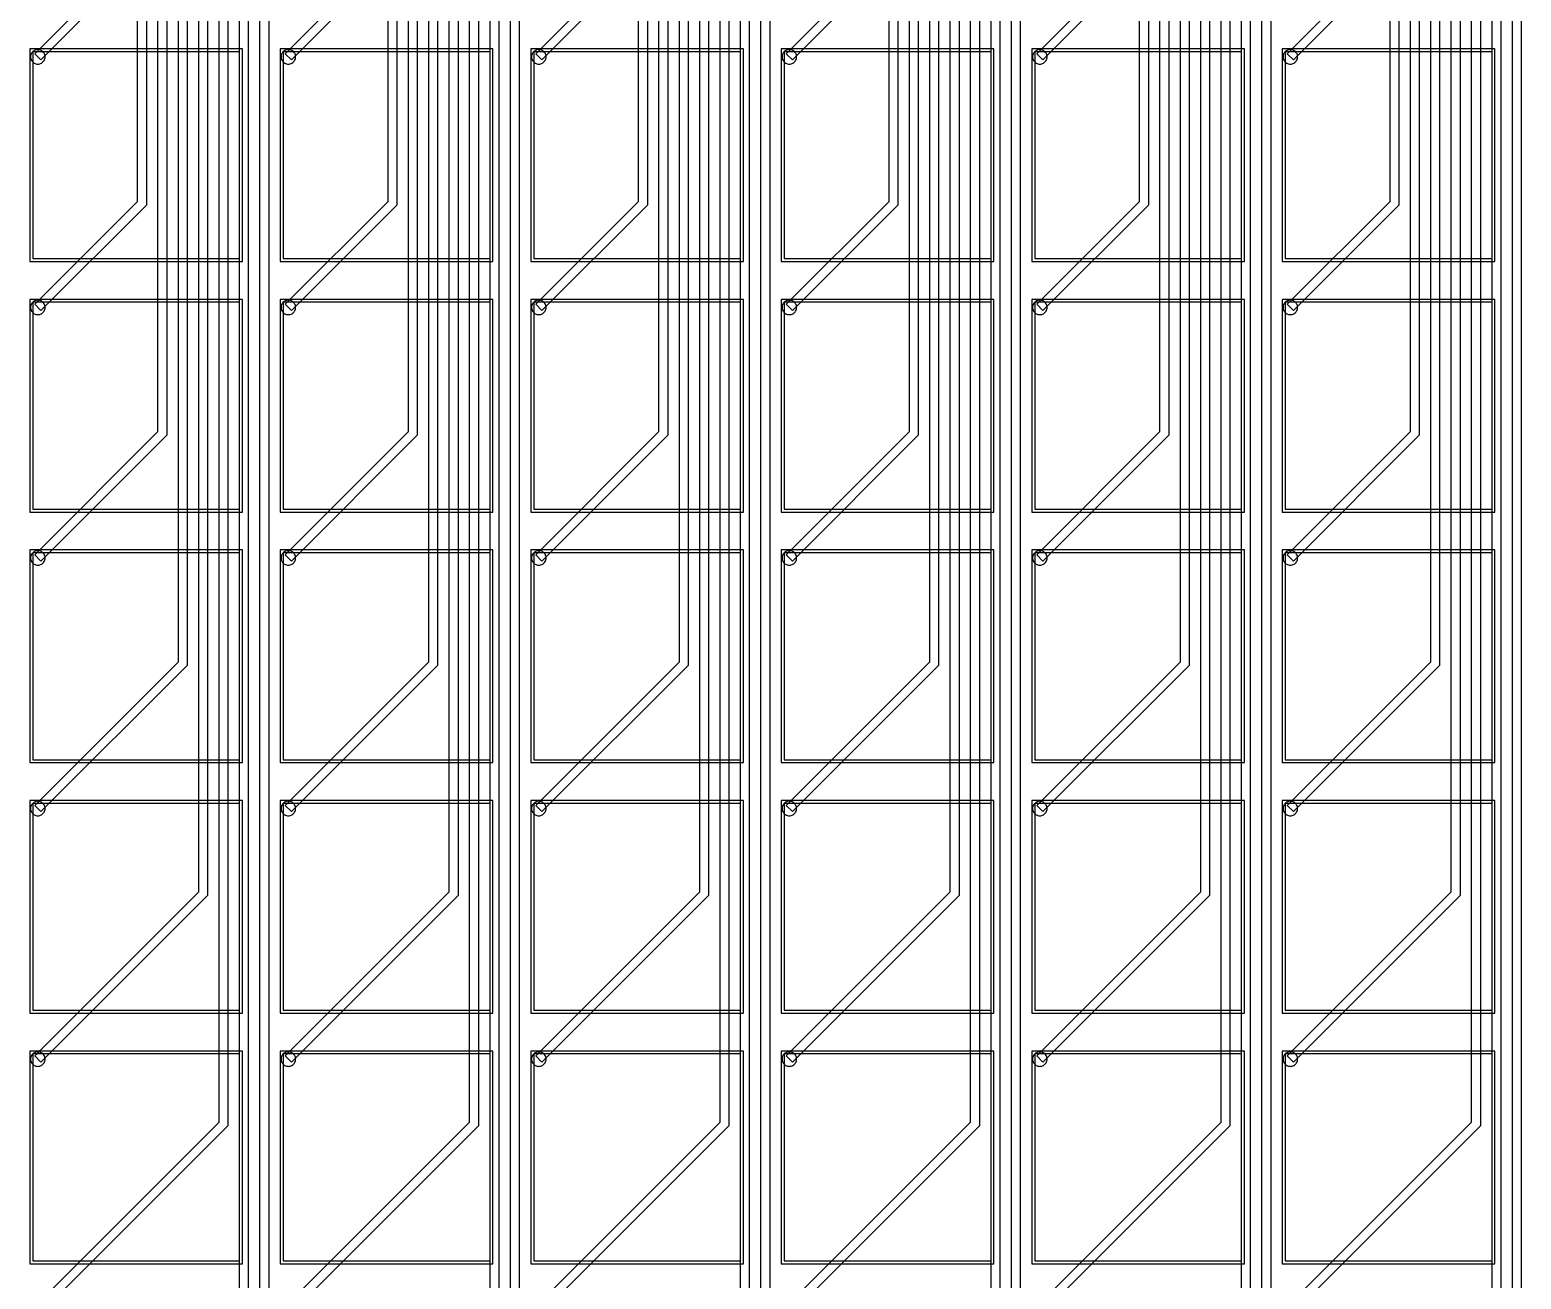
# Model space of a CAD drawing. Header units: metres. Extents: x -514 to 4285, y 130 to 1832.
# Drawn here: x 774 to 1286, y 703 to 1132 of the extents above; entities that cross this region are included whole.
import ezdxf

# ---------------------------------------------------------------- set-up
doc = ezdxf.new("R2010")
doc.units = ezdxf.units.M
for name, color, linetype in [('Etching', 1, 'CONTINUOUS'), ('EtchingPad', 2, 'CONTINUOUS'), ('Metal1', 4, 'CONTINUOUS'), ('Metal2', 3, 'CONTINUOUS')]:
    doc.layers.add(name, color=color, linetype=linetype)

msp = doc.modelspace()

# ---------------------------------------------------------------- linework, layer by layer
at = {"layer": 'Etching'}
for points in [[(779.25, 1122.25), (779.23, 1122.58), (779.16, 1122.9), (779.06, 1123.21), (778.92, 1123.5), (778.73, 1123.77), (778.52, 1124.02), (778.27, 1124.23), (778, 1124.42), (777.71, 1124.56), (777.4, 1124.66), (777.08, 1124.73), (776.75, 1124.75), (776.42, 1124.73), (776.1, 1124.66), (775.79, 1124.56), (775.5, 1124.42), (775.23, 1124.23), (774.98, 1124.02), (774.77, 1123.77), (774.58, 1123.5), (774.44, 1123.21), (774.34, 1122.9), (774.27, 1122.58), (774.25, 1122.25), (774.27, 1121.92), (774.34, 1121.6), (774.44, 1121.29), (774.58, 1121), (774.77, 1120.73), (774.98, 1120.48), (775.23, 1120.27), (775.5, 1120.08), (775.79, 1119.94), (776.1, 1119.84), (776.42, 1119.77), (776.75, 1119.75), (777.08, 1119.77), (777.4, 1119.84), (777.71, 1119.94), (778, 1120.08), (778.27, 1120.27), (778.52, 1120.48), (778.73, 1120.73), (778.92, 1121), (779.06, 1121.29), (779.16, 1121.6), (779.23, 1121.92), (779.25, 1122.25)], [(865.25, 1122.25), (865.23, 1122.58), (865.16, 1122.9), (865.06, 1123.21), (864.92, 1123.5), (864.73, 1123.77), (864.52, 1124.02), (864.27, 1124.23), (864, 1124.42), (863.71, 1124.56), (863.4, 1124.66), (863.08, 1124.73), (862.75, 1124.75), (862.42, 1124.73), (862.1, 1124.66), (861.79, 1124.56), (861.5, 1124.42), (861.23, 1124.23), (860.98, 1124.02), (860.77, 1123.77), (860.58, 1123.5), (860.44, 1123.21), (860.34, 1122.9), (860.27, 1122.58), (860.25, 1122.25), (860.27, 1121.92), (860.34, 1121.6), (860.44, 1121.29), (860.58, 1121), (860.77, 1120.73), (860.98, 1120.48), (861.23, 1120.27), (861.5, 1120.08), (861.79, 1119.94), (862.1, 1119.84), (862.42, 1119.77), (862.75, 1119.75), (863.08, 1119.77), (863.4, 1119.84), (863.71, 1119.94), (864, 1120.08), (864.27, 1120.27), (864.52, 1120.48), (864.73, 1120.73), (864.92, 1121), (865.06, 1121.29), (865.16, 1121.6), (865.23, 1121.92), (865.25, 1122.25)], [(951.25, 1122.25), (951.23, 1122.58), (951.16, 1122.9), (951.06, 1123.21), (950.92, 1123.5), (950.73, 1123.77), (950.52, 1124.02), (950.27, 1124.23), (950, 1124.42), (949.71, 1124.56), (949.4, 1124.66), (949.08, 1124.73), (948.75, 1124.75), (948.42, 1124.73), (948.1, 1124.66), (947.79, 1124.56), (947.5, 1124.42), (947.23, 1124.23), (946.98, 1124.02), (946.77, 1123.77), (946.58, 1123.5), (946.44, 1123.21), (946.34, 1122.9), (946.27, 1122.58), (946.25, 1122.25), (946.27, 1121.92), (946.34, 1121.6), (946.44, 1121.29), (946.58, 1121), (946.77, 1120.73), (946.98, 1120.48), (947.23, 1120.27), (947.5, 1120.08), (947.79, 1119.94), (948.1, 1119.84), (948.42, 1119.77), (948.75, 1119.75), (949.08, 1119.77), (949.4, 1119.84), (949.71, 1119.94), (950, 1120.08), (950.27, 1120.27), (950.52, 1120.48), (950.73, 1120.73), (950.92, 1121), (951.06, 1121.29), (951.16, 1121.6), (951.23, 1121.92), (951.25, 1122.25)], [(1037.25, 1122.25), (1037.23, 1122.58), (1037.16, 1122.9), (1037.06, 1123.21), (1036.92, 1123.5), (1036.73, 1123.77), (1036.52, 1124.02), (1036.27, 1124.23), (1036, 1124.42), (1035.71, 1124.56), (1035.4, 1124.66), (1035.08, 1124.73), (1034.75, 1124.75), (1034.42, 1124.73), (1034.1, 1124.66), (1033.79, 1124.56), (1033.5, 1124.42), (1033.23, 1124.23), (1032.98, 1124.02), (1032.77, 1123.77), (1032.58, 1123.5), (1032.44, 1123.21), (1032.34, 1122.9), (1032.27, 1122.58), (1032.25, 1122.25), (1032.27, 1121.92), (1032.34, 1121.6), (1032.44, 1121.29), (1032.58, 1121), (1032.77, 1120.73), (1032.98, 1120.48), (1033.23, 1120.27), (1033.5, 1120.08), (1033.79, 1119.94), (1034.1, 1119.84), (1034.42, 1119.77), (1034.75, 1119.75), (1035.08, 1119.77), (1035.4, 1119.84), (1035.71, 1119.94), (1036, 1120.08), (1036.27, 1120.27), (1036.52, 1120.48), (1036.73, 1120.73), (1036.92, 1121), (1037.06, 1121.29), (1037.16, 1121.6), (1037.23, 1121.92), (1037.25, 1122.25)], [(1123.25, 1122.25), (1123.23, 1122.58), (1123.16, 1122.9), (1123.06, 1123.21), (1122.92, 1123.5), (1122.73, 1123.77), (1122.52, 1124.02), (1122.27, 1124.23), (1122, 1124.42), (1121.71, 1124.56), (1121.4, 1124.66), (1121.08, 1124.73), (1120.75, 1124.75), (1120.42, 1124.73), (1120.1, 1124.66), (1119.79, 1124.56), (1119.5, 1124.42), (1119.23, 1124.23), (1118.98, 1124.02), (1118.77, 1123.77), (1118.58, 1123.5), (1118.44, 1123.21), (1118.34, 1122.9), (1118.27, 1122.58), (1118.25, 1122.25), (1118.27, 1121.92), (1118.34, 1121.6), (1118.44, 1121.29), (1118.58, 1121), (1118.77, 1120.73), (1118.98, 1120.48), (1119.23, 1120.27), (1119.5, 1120.08), (1119.79, 1119.94), (1120.1, 1119.84), (1120.42, 1119.77), (1120.75, 1119.75), (1121.08, 1119.77), (1121.4, 1119.84), (1121.71, 1119.94), (1122, 1120.08), (1122.27, 1120.27), (1122.52, 1120.48), (1122.73, 1120.73), (1122.92, 1121), (1123.06, 1121.29), (1123.16, 1121.6), (1123.23, 1121.92), (1123.25, 1122.25)], [(1209.25, 1122.25), (1209.23, 1122.58), (1209.16, 1122.9), (1209.06, 1123.21), (1208.92, 1123.5), (1208.73, 1123.77), (1208.52, 1124.02), (1208.27, 1124.23), (1208, 1124.42), (1207.71, 1124.56), (1207.4, 1124.66), (1207.08, 1124.73), (1206.75, 1124.75), (1206.42, 1124.73), (1206.1, 1124.66), (1205.79, 1124.56), (1205.5, 1124.42), (1205.23, 1124.23), (1204.98, 1124.02), (1204.77, 1123.77), (1204.58, 1123.5), (1204.44, 1123.21), (1204.34, 1122.9), (1204.27, 1122.58), (1204.25, 1122.25), (1204.27, 1121.92), (1204.34, 1121.6), (1204.44, 1121.29), (1204.58, 1121), (1204.77, 1120.73), (1204.98, 1120.48), (1205.23, 1120.27), (1205.5, 1120.08), (1205.79, 1119.94), (1206.1, 1119.84), (1206.42, 1119.77), (1206.75, 1119.75), (1207.08, 1119.77), (1207.4, 1119.84), (1207.71, 1119.94), (1208, 1120.08), (1208.27, 1120.27), (1208.52, 1120.48), (1208.73, 1120.73), (1208.92, 1121), (1209.06, 1121.29), (1209.16, 1121.6), (1209.23, 1121.92), (1209.25, 1122.25)], [(779.25, 1036.25), (779.23, 1036.58), (779.16, 1036.9), (779.06, 1037.21), (778.92, 1037.5), (778.73, 1037.77), (778.52, 1038.02), (778.27, 1038.23), (778, 1038.42), (777.71, 1038.56), (777.4, 1038.66), (777.08, 1038.73), (776.75, 1038.75), (776.42, 1038.73), (776.1, 1038.66), (775.79, 1038.56), (775.5, 1038.42), (775.23, 1038.23), (774.98, 1038.02), (774.77, 1037.77), (774.58, 1037.5), (774.44, 1037.21), (774.34, 1036.9), (774.27, 1036.58), (774.25, 1036.25), (774.27, 1035.92), (774.34, 1035.6), (774.44, 1035.29), (774.58, 1035), (774.77, 1034.73), (774.98, 1034.48), (775.23, 1034.27), (775.5, 1034.08), (775.79, 1033.94), (776.1, 1033.84), (776.42, 1033.77), (776.75, 1033.75), (777.08, 1033.77), (777.4, 1033.84), (777.71, 1033.94), (778, 1034.08), (778.27, 1034.27), (778.52, 1034.48), (778.73, 1034.73), (778.92, 1035), (779.06, 1035.29), (779.16, 1035.6), (779.23, 1035.92), (779.25, 1036.25)], [(865.25, 1036.25), (865.23, 1036.58), (865.16, 1036.9), (865.06, 1037.21), (864.92, 1037.5), (864.73, 1037.77), (864.52, 1038.02), (864.27, 1038.23), (864, 1038.42), (863.71, 1038.56), (863.4, 1038.66), (863.08, 1038.73), (862.75, 1038.75), (862.42, 1038.73), (862.1, 1038.66), (861.79, 1038.56), (861.5, 1038.42), (861.23, 1038.23), (860.98, 1038.02), (860.77, 1037.77), (860.58, 1037.5), (860.44, 1037.21), (860.34, 1036.9), (860.27, 1036.58), (860.25, 1036.25), (860.27, 1035.92), (860.34, 1035.6), (860.44, 1035.29), (860.58, 1035), (860.77, 1034.73), (860.98, 1034.48), (861.23, 1034.27), (861.5, 1034.08), (861.79, 1033.94), (862.1, 1033.84), (862.42, 1033.77), (862.75, 1033.75), (863.08, 1033.77), (863.4, 1033.84), (863.71, 1033.94), (864, 1034.08), (864.27, 1034.27), (864.52, 1034.48), (864.73, 1034.73), (864.92, 1035), (865.06, 1035.29), (865.16, 1035.6), (865.23, 1035.92), (865.25, 1036.25)], [(951.25, 1036.25), (951.23, 1036.58), (951.16, 1036.9), (951.06, 1037.21), (950.92, 1037.5), (950.73, 1037.77), (950.52, 1038.02), (950.27, 1038.23), (950, 1038.42), (949.71, 1038.56), (949.4, 1038.66), (949.08, 1038.73), (948.75, 1038.75), (948.42, 1038.73), (948.1, 1038.66), (947.79, 1038.56), (947.5, 1038.42), (947.23, 1038.23), (946.98, 1038.02), (946.77, 1037.77), (946.58, 1037.5), (946.44, 1037.21), (946.34, 1036.9), (946.27, 1036.58), (946.25, 1036.25), (946.27, 1035.92), (946.34, 1035.6), (946.44, 1035.29), (946.58, 1035), (946.77, 1034.73), (946.98, 1034.48), (947.23, 1034.27), (947.5, 1034.08), (947.79, 1033.94), (948.1, 1033.84), (948.42, 1033.77), (948.75, 1033.75), (949.08, 1033.77), (949.4, 1033.84), (949.71, 1033.94), (950, 1034.08), (950.27, 1034.27), (950.52, 1034.48), (950.73, 1034.73), (950.92, 1035), (951.06, 1035.29), (951.16, 1035.6), (951.23, 1035.92), (951.25, 1036.25)], [(1037.25, 1036.25), (1037.23, 1036.58), (1037.16, 1036.9), (1037.06, 1037.21), (1036.92, 1037.5), (1036.73, 1037.77), (1036.52, 1038.02), (1036.27, 1038.23), (1036, 1038.42), (1035.71, 1038.56), (1035.4, 1038.66), (1035.08, 1038.73), (1034.75, 1038.75), (1034.42, 1038.73), (1034.1, 1038.66), (1033.79, 1038.56), (1033.5, 1038.42), (1033.23, 1038.23), (1032.98, 1038.02), (1032.77, 1037.77), (1032.58, 1037.5), (1032.44, 1037.21), (1032.34, 1036.9), (1032.27, 1036.58), (1032.25, 1036.25), (1032.27, 1035.92), (1032.34, 1035.6), (1032.44, 1035.29), (1032.58, 1035), (1032.77, 1034.73), (1032.98, 1034.48), (1033.23, 1034.27), (1033.5, 1034.08), (1033.79, 1033.94), (1034.1, 1033.84), (1034.42, 1033.77), (1034.75, 1033.75), (1035.08, 1033.77), (1035.4, 1033.84), (1035.71, 1033.94), (1036, 1034.08), (1036.27, 1034.27), (1036.52, 1034.48), (1036.73, 1034.73), (1036.92, 1035), (1037.06, 1035.29), (1037.16, 1035.6), (1037.23, 1035.92), (1037.25, 1036.25)], [(1123.25, 1036.25), (1123.23, 1036.58), (1123.16, 1036.9), (1123.06, 1037.21), (1122.92, 1037.5), (1122.73, 1037.77), (1122.52, 1038.02), (1122.27, 1038.23), (1122, 1038.42), (1121.71, 1038.56), (1121.4, 1038.66), (1121.08, 1038.73), (1120.75, 1038.75), (1120.42, 1038.73), (1120.1, 1038.66), (1119.79, 1038.56), (1119.5, 1038.42), (1119.23, 1038.23), (1118.98, 1038.02), (1118.77, 1037.77), (1118.58, 1037.5), (1118.44, 1037.21), (1118.34, 1036.9), (1118.27, 1036.58), (1118.25, 1036.25), (1118.27, 1035.92), (1118.34, 1035.6), (1118.44, 1035.29), (1118.58, 1035), (1118.77, 1034.73), (1118.98, 1034.48), (1119.23, 1034.27), (1119.5, 1034.08), (1119.79, 1033.94), (1120.1, 1033.84), (1120.42, 1033.77), (1120.75, 1033.75), (1121.08, 1033.77), (1121.4, 1033.84), (1121.71, 1033.94), (1122, 1034.08), (1122.27, 1034.27), (1122.52, 1034.48), (1122.73, 1034.73), (1122.92, 1035), (1123.06, 1035.29), (1123.16, 1035.6), (1123.23, 1035.92), (1123.25, 1036.25)], [(1209.25, 1036.25), (1209.23, 1036.58), (1209.16, 1036.9), (1209.06, 1037.21), (1208.92, 1037.5), (1208.73, 1037.77), (1208.52, 1038.02), (1208.27, 1038.23), (1208, 1038.42), (1207.71, 1038.56), (1207.4, 1038.66), (1207.08, 1038.73), (1206.75, 1038.75), (1206.42, 1038.73), (1206.1, 1038.66), (1205.79, 1038.56), (1205.5, 1038.42), (1205.23, 1038.23), (1204.98, 1038.02), (1204.77, 1037.77), (1204.58, 1037.5), (1204.44, 1037.21), (1204.34, 1036.9), (1204.27, 1036.58), (1204.25, 1036.25), (1204.27, 1035.92), (1204.34, 1035.6), (1204.44, 1035.29), (1204.58, 1035), (1204.77, 1034.73), (1204.98, 1034.48), (1205.23, 1034.27), (1205.5, 1034.08), (1205.79, 1033.94), (1206.1, 1033.84), (1206.42, 1033.77), (1206.75, 1033.75), (1207.08, 1033.77), (1207.4, 1033.84), (1207.71, 1033.94), (1208, 1034.08), (1208.27, 1034.27), (1208.52, 1034.48), (1208.73, 1034.73), (1208.92, 1035), (1209.06, 1035.29), (1209.16, 1035.6), (1209.23, 1035.92), (1209.25, 1036.25)], [(779.25, 950.25), (779.23, 950.58), (779.16, 950.9), (779.06, 951.21), (778.92, 951.5), (778.73, 951.77), (778.52, 952.02), (778.27, 952.23), (778, 952.42), (777.71, 952.56), (777.4, 952.66), (777.08, 952.73), (776.75, 952.75), (776.42, 952.73), (776.1, 952.66), (775.79, 952.56), (775.5, 952.42), (775.23, 952.23), (774.98, 952.02), (774.77, 951.77), (774.58, 951.5), (774.44, 951.21), (774.34, 950.9), (774.27, 950.58), (774.25, 950.25), (774.27, 949.92), (774.34, 949.6), (774.44, 949.29), (774.58, 949), (774.77, 948.73), (774.98, 948.48), (775.23, 948.27), (775.5, 948.08), (775.79, 947.94), (776.1, 947.84), (776.42, 947.77), (776.75, 947.75), (777.08, 947.77), (777.4, 947.84), (777.71, 947.94), (778, 948.08), (778.27, 948.27), (778.52, 948.48), (778.73, 948.73), (778.92, 949), (779.06, 949.29), (779.16, 949.6), (779.23, 949.92), (779.25, 950.25)], [(865.25, 950.25), (865.23, 950.58), (865.16, 950.9), (865.06, 951.21), (864.92, 951.5), (864.73, 951.77), (864.52, 952.02), (864.27, 952.23), (864, 952.42), (863.71, 952.56), (863.4, 952.66), (863.08, 952.73), (862.75, 952.75), (862.42, 952.73), (862.1, 952.66), (861.79, 952.56), (861.5, 952.42), (861.23, 952.23), (860.98, 952.02), (860.77, 951.77), (860.58, 951.5), (860.44, 951.21), (860.34, 950.9), (860.27, 950.58), (860.25, 950.25), (860.27, 949.92), (860.34, 949.6), (860.44, 949.29), (860.58, 949), (860.77, 948.73), (860.98, 948.48), (861.23, 948.27), (861.5, 948.08), (861.79, 947.94), (862.1, 947.84), (862.42, 947.77), (862.75, 947.75), (863.08, 947.77), (863.4, 947.84), (863.71, 947.94), (864, 948.08), (864.27, 948.27), (864.52, 948.48), (864.73, 948.73), (864.92, 949), (865.06, 949.29), (865.16, 949.6), (865.23, 949.92), (865.25, 950.25)], [(951.25, 950.25), (951.23, 950.58), (951.16, 950.9), (951.06, 951.21), (950.92, 951.5), (950.73, 951.77), (950.52, 952.02), (950.27, 952.23), (950, 952.42), (949.71, 952.56), (949.4, 952.66), (949.08, 952.73), (948.75, 952.75), (948.42, 952.73), (948.1, 952.66), (947.79, 952.56), (947.5, 952.42), (947.23, 952.23), (946.98, 952.02), (946.77, 951.77), (946.58, 951.5), (946.44, 951.21), (946.34, 950.9), (946.27, 950.58), (946.25, 950.25), (946.27, 949.92), (946.34, 949.6), (946.44, 949.29), (946.58, 949), (946.77, 948.73), (946.98, 948.48), (947.23, 948.27), (947.5, 948.08), (947.79, 947.94), (948.1, 947.84), (948.42, 947.77), (948.75, 947.75), (949.08, 947.77), (949.4, 947.84), (949.71, 947.94), (950, 948.08), (950.27, 948.27), (950.52, 948.48), (950.73, 948.73), (950.92, 949), (951.06, 949.29), (951.16, 949.6), (951.23, 949.92), (951.25, 950.25)], [(1037.25, 950.25), (1037.23, 950.58), (1037.16, 950.9), (1037.06, 951.21), (1036.92, 951.5), (1036.73, 951.77), (1036.52, 952.02), (1036.27, 952.23), (1036, 952.42), (1035.71, 952.56), (1035.4, 952.66), (1035.08, 952.73), (1034.75, 952.75), (1034.42, 952.73), (1034.1, 952.66), (1033.79, 952.56), (1033.5, 952.42), (1033.23, 952.23), (1032.98, 952.02), (1032.77, 951.77), (1032.58, 951.5), (1032.44, 951.21), (1032.34, 950.9), (1032.27, 950.58), (1032.25, 950.25), (1032.27, 949.92), (1032.34, 949.6), (1032.44, 949.29), (1032.58, 949), (1032.77, 948.73), (1032.98, 948.48), (1033.23, 948.27), (1033.5, 948.08), (1033.79, 947.94), (1034.1, 947.84), (1034.42, 947.77), (1034.75, 947.75), (1035.08, 947.77), (1035.4, 947.84), (1035.71, 947.94), (1036, 948.08), (1036.27, 948.27), (1036.52, 948.48), (1036.73, 948.73), (1036.92, 949), (1037.06, 949.29), (1037.16, 949.6), (1037.23, 949.92), (1037.25, 950.25)], [(1123.25, 950.25), (1123.23, 950.58), (1123.16, 950.9), (1123.06, 951.21), (1122.92, 951.5), (1122.73, 951.77), (1122.52, 952.02), (1122.27, 952.23), (1122, 952.42), (1121.71, 952.56), (1121.4, 952.66), (1121.08, 952.73), (1120.75, 952.75), (1120.42, 952.73), (1120.1, 952.66), (1119.79, 952.56), (1119.5, 952.42), (1119.23, 952.23), (1118.98, 952.02), (1118.77, 951.77), (1118.58, 951.5), (1118.44, 951.21), (1118.34, 950.9), (1118.27, 950.58), (1118.25, 950.25), (1118.27, 949.92), (1118.34, 949.6), (1118.44, 949.29), (1118.58, 949), (1118.77, 948.73), (1118.98, 948.48), (1119.23, 948.27), (1119.5, 948.08), (1119.79, 947.94), (1120.1, 947.84), (1120.42, 947.77), (1120.75, 947.75), (1121.08, 947.77), (1121.4, 947.84), (1121.71, 947.94), (1122, 948.08), (1122.27, 948.27), (1122.52, 948.48), (1122.73, 948.73), (1122.92, 949), (1123.06, 949.29), (1123.16, 949.6), (1123.23, 949.92), (1123.25, 950.25)], [(1209.25, 950.25), (1209.23, 950.58), (1209.16, 950.9), (1209.06, 951.21), (1208.92, 951.5), (1208.73, 951.77), (1208.52, 952.02), (1208.27, 952.23), (1208, 952.42), (1207.71, 952.56), (1207.4, 952.66), (1207.08, 952.73), (1206.75, 952.75), (1206.42, 952.73), (1206.1, 952.66), (1205.79, 952.56), (1205.5, 952.42), (1205.23, 952.23), (1204.98, 952.02), (1204.77, 951.77), (1204.58, 951.5), (1204.44, 951.21), (1204.34, 950.9), (1204.27, 950.58), (1204.25, 950.25), (1204.27, 949.92), (1204.34, 949.6), (1204.44, 949.29), (1204.58, 949), (1204.77, 948.73), (1204.98, 948.48), (1205.23, 948.27), (1205.5, 948.08), (1205.79, 947.94), (1206.1, 947.84), (1206.42, 947.77), (1206.75, 947.75), (1207.08, 947.77), (1207.4, 947.84), (1207.71, 947.94), (1208, 948.08), (1208.27, 948.27), (1208.52, 948.48), (1208.73, 948.73), (1208.92, 949), (1209.06, 949.29), (1209.16, 949.6), (1209.23, 949.92), (1209.25, 950.25)], [(779.25, 864.25), (779.23, 864.58), (779.16, 864.9), (779.06, 865.21), (778.92, 865.5), (778.73, 865.77), (778.52, 866.02), (778.27, 866.23), (778, 866.42), (777.71, 866.56), (777.4, 866.66), (777.08, 866.73), (776.75, 866.75), (776.42, 866.73), (776.1, 866.66), (775.79, 866.56), (775.5, 866.42), (775.23, 866.23), (774.98, 866.02), (774.77, 865.77), (774.58, 865.5), (774.44, 865.21), (774.34, 864.9), (774.27, 864.58), (774.25, 864.25), (774.27, 863.92), (774.34, 863.6), (774.44, 863.29), (774.58, 863), (774.77, 862.73), (774.98, 862.48), (775.23, 862.27), (775.5, 862.08), (775.79, 861.94), (776.1, 861.84), (776.42, 861.77), (776.75, 861.75), (777.08, 861.77), (777.4, 861.84), (777.71, 861.94), (778, 862.08), (778.27, 862.27), (778.52, 862.48), (778.73, 862.73), (778.92, 863), (779.06, 863.29), (779.16, 863.6), (779.23, 863.92), (779.25, 864.25)], [(865.25, 864.25), (865.23, 864.58), (865.16, 864.9), (865.06, 865.21), (864.92, 865.5), (864.73, 865.77), (864.52, 866.02), (864.27, 866.23), (864, 866.42), (863.71, 866.56), (863.4, 866.66), (863.08, 866.73), (862.75, 866.75), (862.42, 866.73), (862.1, 866.66), (861.79, 866.56), (861.5, 866.42), (861.23, 866.23), (860.98, 866.02), (860.77, 865.77), (860.58, 865.5), (860.44, 865.21), (860.34, 864.9), (860.27, 864.58), (860.25, 864.25), (860.27, 863.92), (860.34, 863.6), (860.44, 863.29), (860.58, 863), (860.77, 862.73), (860.98, 862.48), (861.23, 862.27), (861.5, 862.08), (861.79, 861.94), (862.1, 861.84), (862.42, 861.77), (862.75, 861.75), (863.08, 861.77), (863.4, 861.84), (863.71, 861.94), (864, 862.08), (864.27, 862.27), (864.52, 862.48), (864.73, 862.73), (864.92, 863), (865.06, 863.29), (865.16, 863.6), (865.23, 863.92), (865.25, 864.25)], [(951.25, 864.25), (951.23, 864.58), (951.16, 864.9), (951.06, 865.21), (950.92, 865.5), (950.73, 865.77), (950.52, 866.02), (950.27, 866.23), (950, 866.42), (949.71, 866.56), (949.4, 866.66), (949.08, 866.73), (948.75, 866.75), (948.42, 866.73), (948.1, 866.66), (947.79, 866.56), (947.5, 866.42), (947.23, 866.23), (946.98, 866.02), (946.77, 865.77), (946.58, 865.5), (946.44, 865.21), (946.34, 864.9), (946.27, 864.58), (946.25, 864.25), (946.27, 863.92), (946.34, 863.6), (946.44, 863.29), (946.58, 863), (946.77, 862.73), (946.98, 862.48), (947.23, 862.27), (947.5, 862.08), (947.79, 861.94), (948.1, 861.84), (948.42, 861.77), (948.75, 861.75), (949.08, 861.77), (949.4, 861.84), (949.71, 861.94), (950, 862.08), (950.27, 862.27), (950.52, 862.48), (950.73, 862.73), (950.92, 863), (951.06, 863.29), (951.16, 863.6), (951.23, 863.92), (951.25, 864.25)], [(1037.25, 864.25), (1037.23, 864.58), (1037.16, 864.9), (1037.06, 865.21), (1036.92, 865.5), (1036.73, 865.77), (1036.52, 866.02), (1036.27, 866.23), (1036, 866.42), (1035.71, 866.56), (1035.4, 866.66), (1035.08, 866.73), (1034.75, 866.75), (1034.42, 866.73), (1034.1, 866.66), (1033.79, 866.56), (1033.5, 866.42), (1033.23, 866.23), (1032.98, 866.02), (1032.77, 865.77), (1032.58, 865.5), (1032.44, 865.21), (1032.34, 864.9), (1032.27, 864.58), (1032.25, 864.25), (1032.27, 863.92), (1032.34, 863.6), (1032.44, 863.29), (1032.58, 863), (1032.77, 862.73), (1032.98, 862.48), (1033.23, 862.27), (1033.5, 862.08), (1033.79, 861.94), (1034.1, 861.84), (1034.42, 861.77), (1034.75, 861.75), (1035.08, 861.77), (1035.4, 861.84), (1035.71, 861.94), (1036, 862.08), (1036.27, 862.27), (1036.52, 862.48), (1036.73, 862.73), (1036.92, 863), (1037.06, 863.29), (1037.16, 863.6), (1037.23, 863.92), (1037.25, 864.25)], [(1123.25, 864.25), (1123.23, 864.58), (1123.16, 864.9), (1123.06, 865.21), (1122.92, 865.5), (1122.73, 865.77), (1122.52, 866.02), (1122.27, 866.23), (1122, 866.42), (1121.71, 866.56), (1121.4, 866.66), (1121.08, 866.73), (1120.75, 866.75), (1120.42, 866.73), (1120.1, 866.66), (1119.79, 866.56), (1119.5, 866.42), (1119.23, 866.23), (1118.98, 866.02), (1118.77, 865.77), (1118.58, 865.5), (1118.44, 865.21), (1118.34, 864.9), (1118.27, 864.58), (1118.25, 864.25), (1118.27, 863.92), (1118.34, 863.6), (1118.44, 863.29), (1118.58, 863), (1118.77, 862.73), (1118.98, 862.48), (1119.23, 862.27), (1119.5, 862.08), (1119.79, 861.94), (1120.1, 861.84), (1120.42, 861.77), (1120.75, 861.75), (1121.08, 861.77), (1121.4, 861.84), (1121.71, 861.94), (1122, 862.08), (1122.27, 862.27), (1122.52, 862.48), (1122.73, 862.73), (1122.92, 863), (1123.06, 863.29), (1123.16, 863.6), (1123.23, 863.92), (1123.25, 864.25)], [(1209.25, 864.25), (1209.23, 864.58), (1209.16, 864.9), (1209.06, 865.21), (1208.92, 865.5), (1208.73, 865.77), (1208.52, 866.02), (1208.27, 866.23), (1208, 866.42), (1207.71, 866.56), (1207.4, 866.66), (1207.08, 866.73), (1206.75, 866.75), (1206.42, 866.73), (1206.1, 866.66), (1205.79, 866.56), (1205.5, 866.42), (1205.23, 866.23), (1204.98, 866.02), (1204.77, 865.77), (1204.58, 865.5), (1204.44, 865.21), (1204.34, 864.9), (1204.27, 864.58), (1204.25, 864.25), (1204.27, 863.92), (1204.34, 863.6), (1204.44, 863.29), (1204.58, 863), (1204.77, 862.73), (1204.98, 862.48), (1205.23, 862.27), (1205.5, 862.08), (1205.79, 861.94), (1206.1, 861.84), (1206.42, 861.77), (1206.75, 861.75), (1207.08, 861.77), (1207.4, 861.84), (1207.71, 861.94), (1208, 862.08), (1208.27, 862.27), (1208.52, 862.48), (1208.73, 862.73), (1208.92, 863), (1209.06, 863.29), (1209.16, 863.6), (1209.23, 863.92), (1209.25, 864.25)], [(779.25, 778.25), (779.23, 778.58), (779.16, 778.9), (779.06, 779.21), (778.92, 779.5), (778.73, 779.77), (778.52, 780.02), (778.27, 780.23), (778, 780.42), (777.71, 780.56), (777.4, 780.66), (777.08, 780.73), (776.75, 780.75), (776.42, 780.73), (776.1, 780.66), (775.79, 780.56), (775.5, 780.42), (775.23, 780.23), (774.98, 780.02), (774.77, 779.77), (774.58, 779.5), (774.44, 779.21), (774.34, 778.9), (774.27, 778.58), (774.25, 778.25), (774.27, 777.92), (774.34, 777.6), (774.44, 777.29), (774.58, 777), (774.77, 776.73), (774.98, 776.48), (775.23, 776.27), (775.5, 776.08), (775.79, 775.94), (776.1, 775.84), (776.42, 775.77), (776.75, 775.75), (777.08, 775.77), (777.4, 775.84), (777.71, 775.94), (778, 776.08), (778.27, 776.27), (778.52, 776.48), (778.73, 776.73), (778.92, 777), (779.06, 777.29), (779.16, 777.6), (779.23, 777.92), (779.25, 778.25)], [(865.25, 778.25), (865.23, 778.58), (865.16, 778.9), (865.06, 779.21), (864.92, 779.5), (864.73, 779.77), (864.52, 780.02), (864.27, 780.23), (864, 780.42), (863.71, 780.56), (863.4, 780.66), (863.08, 780.73), (862.75, 780.75), (862.42, 780.73), (862.1, 780.66), (861.79, 780.56), (861.5, 780.42), (861.23, 780.23), (860.98, 780.02), (860.77, 779.77), (860.58, 779.5), (860.44, 779.21), (860.34, 778.9), (860.27, 778.58), (860.25, 778.25), (860.27, 777.92), (860.34, 777.6), (860.44, 777.29), (860.58, 777), (860.77, 776.73), (860.98, 776.48), (861.23, 776.27), (861.5, 776.08), (861.79, 775.94), (862.1, 775.84), (862.42, 775.77), (862.75, 775.75), (863.08, 775.77), (863.4, 775.84), (863.71, 775.94), (864, 776.08), (864.27, 776.27), (864.52, 776.48), (864.73, 776.73), (864.92, 777), (865.06, 777.29), (865.16, 777.6), (865.23, 777.92), (865.25, 778.25)], [(951.25, 778.25), (951.23, 778.58), (951.16, 778.9), (951.06, 779.21), (950.92, 779.5), (950.73, 779.77), (950.52, 780.02), (950.27, 780.23), (950, 780.42), (949.71, 780.56), (949.4, 780.66), (949.08, 780.73), (948.75, 780.75), (948.42, 780.73), (948.1, 780.66), (947.79, 780.56), (947.5, 780.42), (947.23, 780.23), (946.98, 780.02), (946.77, 779.77), (946.58, 779.5), (946.44, 779.21), (946.34, 778.9), (946.27, 778.58), (946.25, 778.25), (946.27, 777.92), (946.34, 777.6), (946.44, 777.29), (946.58, 777), (946.77, 776.73), (946.98, 776.48), (947.23, 776.27), (947.5, 776.08), (947.79, 775.94), (948.1, 775.84), (948.42, 775.77), (948.75, 775.75), (949.08, 775.77), (949.4, 775.84), (949.71, 775.94), (950, 776.08), (950.27, 776.27), (950.52, 776.48), (950.73, 776.73), (950.92, 777), (951.06, 777.29), (951.16, 777.6), (951.23, 777.92), (951.25, 778.25)], [(1037.25, 778.25), (1037.23, 778.58), (1037.16, 778.9), (1037.06, 779.21), (1036.92, 779.5), (1036.73, 779.77), (1036.52, 780.02), (1036.27, 780.23), (1036, 780.42), (1035.71, 780.56), (1035.4, 780.66), (1035.08, 780.73), (1034.75, 780.75), (1034.42, 780.73), (1034.1, 780.66), (1033.79, 780.56), (1033.5, 780.42), (1033.23, 780.23), (1032.98, 780.02), (1032.77, 779.77), (1032.58, 779.5), (1032.44, 779.21), (1032.34, 778.9), (1032.27, 778.58), (1032.25, 778.25), (1032.27, 777.92), (1032.34, 777.6), (1032.44, 777.29), (1032.58, 777), (1032.77, 776.73), (1032.98, 776.48), (1033.23, 776.27), (1033.5, 776.08), (1033.79, 775.94), (1034.1, 775.84), (1034.42, 775.77), (1034.75, 775.75), (1035.08, 775.77), (1035.4, 775.84), (1035.71, 775.94), (1036, 776.08), (1036.27, 776.27), (1036.52, 776.48), (1036.73, 776.73), (1036.92, 777), (1037.06, 777.29), (1037.16, 777.6), (1037.23, 777.92), (1037.25, 778.25)], [(1123.25, 778.25), (1123.23, 778.58), (1123.16, 778.9), (1123.06, 779.21), (1122.92, 779.5), (1122.73, 779.77), (1122.52, 780.02), (1122.27, 780.23), (1122, 780.42), (1121.71, 780.56), (1121.4, 780.66), (1121.08, 780.73), (1120.75, 780.75), (1120.42, 780.73), (1120.1, 780.66), (1119.79, 780.56), (1119.5, 780.42), (1119.23, 780.23), (1118.98, 780.02), (1118.77, 779.77), (1118.58, 779.5), (1118.44, 779.21), (1118.34, 778.9), (1118.27, 778.58), (1118.25, 778.25), (1118.27, 777.92), (1118.34, 777.6), (1118.44, 777.29), (1118.58, 777), (1118.77, 776.73), (1118.98, 776.48), (1119.23, 776.27), (1119.5, 776.08), (1119.79, 775.94), (1120.1, 775.84), (1120.42, 775.77), (1120.75, 775.75), (1121.08, 775.77), (1121.4, 775.84), (1121.71, 775.94), (1122, 776.08), (1122.27, 776.27), (1122.52, 776.48), (1122.73, 776.73), (1122.92, 777), (1123.06, 777.29), (1123.16, 777.6), (1123.23, 777.92), (1123.25, 778.25)], [(1209.25, 778.25), (1209.23, 778.58), (1209.16, 778.9), (1209.06, 779.21), (1208.92, 779.5), (1208.73, 779.77), (1208.52, 780.02), (1208.27, 780.23), (1208, 780.42), (1207.71, 780.56), (1207.4, 780.66), (1207.08, 780.73), (1206.75, 780.75), (1206.42, 780.73), (1206.1, 780.66), (1205.79, 780.56), (1205.5, 780.42), (1205.23, 780.23), (1204.98, 780.02), (1204.77, 779.77), (1204.58, 779.5), (1204.44, 779.21), (1204.34, 778.9), (1204.27, 778.58), (1204.25, 778.25), (1204.27, 777.92), (1204.34, 777.6), (1204.44, 777.29), (1204.58, 777), (1204.77, 776.73), (1204.98, 776.48), (1205.23, 776.27), (1205.5, 776.08), (1205.79, 775.94), (1206.1, 775.84), (1206.42, 775.77), (1206.75, 775.75), (1207.08, 775.77), (1207.4, 775.84), (1207.71, 775.94), (1208, 776.08), (1208.27, 776.27), (1208.52, 776.48), (1208.73, 776.73), (1208.92, 777), (1209.06, 777.29), (1209.16, 777.6), (1209.23, 777.92), (1209.25, 778.25)]]:
    msp.add_lwpolyline(points, close=True, dxfattribs=at)
at = {"layer": 'EtchingPad'}
for points in [[(775, 1053), (846, 1053), (846, 1124), (775, 1124), (775, 1053)], [(861, 1053), (932, 1053), (932, 1124), (861, 1124), (861, 1053)], [(947, 1053), (1018, 1053), (1018, 1124), (947, 1124), (947, 1053)], [(1033, 1053), (1104, 1053), (1104, 1124), (1033, 1124), (1033, 1053)], [(1119, 1053), (1190, 1053), (1190, 1124), (1119, 1124), (1119, 1053)], [(1205, 1053), (1276, 1053), (1276, 1124), (1205, 1124), (1205, 1053)], [(775, 967), (846, 967), (846, 1038), (775, 1038), (775, 967)], [(861, 967), (932, 967), (932, 1038), (861, 1038), (861, 967)], [(947, 967), (1018, 967), (1018, 1038), (947, 1038), (947, 967)], [(1033, 967), (1104, 967), (1104, 1038), (1033, 1038), (1033, 967)], [(1119, 967), (1190, 967), (1190, 1038), (1119, 1038), (1119, 967)], [(1205, 967), (1276, 967), (1276, 1038), (1205, 1038), (1205, 967)], [(775, 881), (846, 881), (846, 952), (775, 952), (775, 881)], [(861, 881), (932, 881), (932, 952), (861, 952), (861, 881)], [(947, 881), (1018, 881), (1018, 952), (947, 952), (947, 881)], [(1033, 881), (1104, 881), (1104, 952), (1033, 952), (1033, 881)], [(1119, 881), (1190, 881), (1190, 952), (1119, 952), (1119, 881)], [(1205, 881), (1276, 881), (1276, 952), (1205, 952), (1205, 881)], [(775, 795), (846, 795), (846, 866), (775, 866), (775, 795)], [(861, 795), (932, 795), (932, 866), (861, 866), (861, 795)], [(947, 795), (1018, 795), (1018, 866), (947, 866), (947, 795)], [(1033, 795), (1104, 795), (1104, 866), (1033, 866), (1033, 795)], [(1119, 795), (1190, 795), (1190, 866), (1119, 866), (1119, 795)], [(1205, 795), (1276, 795), (1276, 866), (1205, 866), (1205, 795)], [(775, 709), (846, 709), (846, 780), (775, 780), (775, 709)], [(861, 709), (932, 709), (932, 780), (861, 780), (861, 709)], [(947, 709), (1018, 709), (1018, 780), (947, 780), (947, 709)], [(1033, 709), (1104, 709), (1104, 780), (1033, 780), (1033, 709)], [(1119, 709), (1190, 709), (1190, 780), (1119, 780), (1119, 709)], [(1205, 709), (1276, 709), (1276, 780), (1205, 780), (1205, 709)]]:
    msp.add_lwpolyline(points, close=True, dxfattribs=at)
at = {"layer": 'Metal1'}
for points in [[(856, 1532.5), (856, 597.38), (777.81, 519.19), (775.69, 521.31), (853, 598.62), (853, 1532.5)], [(849, 1532.5), (849, 676.38), (777.81, 605.19), (775.69, 607.31), (846, 677.62), (846, 1532.5)], [(842, 1532.5), (842, 755.38), (777.81, 691.19), (775.69, 693.31), (839, 756.62), (839, 1532.5)], [(835, 1532.5), (835, 834.38), (777.81, 777.19), (775.69, 779.31), (832, 835.62), (832, 1532.5)], [(828, 1532.5), (828, 913.38), (777.81, 863.19), (775.69, 865.31), (825, 914.62), (825, 1532.5)], [(821, 1532.5), (821, 992.38), (777.81, 949.19), (775.69, 951.31), (818, 993.62), (818, 1532.5)], [(814, 1532.5), (814, 1071.38), (777.81, 1035.19), (775.69, 1037.31), (811, 1072.62), (811, 1532.5)], [(807, 1532.5), (807, 1150.38), (777.81, 1121.19), (775.69, 1123.31), (804, 1151.62), (804, 1532.5)], [(942, 1532.5), (942, 597.38), (863.81, 519.19), (861.69, 521.31), (939, 598.62), (939, 1532.5)], [(935, 1532.5), (935, 676.38), (863.81, 605.19), (861.69, 607.31), (932, 677.62), (932, 1532.5)], [(928, 1532.5), (928, 755.38), (863.81, 691.19), (861.69, 693.31), (925, 756.62), (925, 1532.5)], [(921, 1532.5), (921, 834.38), (863.81, 777.19), (861.69, 779.31), (918, 835.62), (918, 1532.5)], [(914, 1532.5), (914, 913.38), (863.81, 863.19), (861.69, 865.31), (911, 914.62), (911, 1532.5)], [(907, 1532.5), (907, 992.38), (863.81, 949.19), (861.69, 951.31), (904, 993.62), (904, 1532.5)], [(900, 1532.5), (900, 1071.38), (863.81, 1035.19), (861.69, 1037.31), (897, 1072.62), (897, 1532.5)], [(893, 1532.5), (893, 1150.38), (863.81, 1121.19), (861.69, 1123.31), (890, 1151.62), (890, 1532.5)], [(1028, 1532.5), (1028, 597.38), (949.81, 519.19), (947.69, 521.31), (1025, 598.62), (1025, 1532.5)], [(1021, 1532.5), (1021, 676.38), (949.81, 605.19), (947.69, 607.31), (1018, 677.62), (1018, 1532.5)], [(1014, 1532.5), (1014, 755.38), (949.81, 691.19), (947.69, 693.31), (1011, 756.62), (1011, 1532.5)], [(1007, 1532.5), (1007, 834.38), (949.81, 777.19), (947.69, 779.31), (1004, 835.62), (1004, 1532.5)], [(1000, 1532.5), (1000, 913.38), (949.81, 863.19), (947.69, 865.31), (997, 914.62), (997, 1532.5)], [(993, 1532.5), (993, 992.38), (949.81, 949.19), (947.69, 951.31), (990, 993.62), (990, 1532.5)], [(986, 1532.5), (986, 1071.38), (949.81, 1035.19), (947.69, 1037.31), (983, 1072.62), (983, 1532.5)], [(979, 1532.5), (979, 1150.38), (949.81, 1121.19), (947.69, 1123.31), (976, 1151.62), (976, 1532.5)], [(1114, 1532.5), (1114, 597.38), (1035.81, 519.19), (1033.69, 521.31), (1111, 598.62), (1111, 1532.5)], [(1107, 1532.5), (1107, 676.38), (1035.81, 605.19), (1033.69, 607.31), (1104, 677.62), (1104, 1532.5)], [(1100, 1532.5), (1100, 755.38), (1035.81, 691.19), (1033.69, 693.31), (1097, 756.62), (1097, 1532.5)], [(1093, 1532.5), (1093, 834.38), (1035.81, 777.19), (1033.69, 779.31), (1090, 835.62), (1090, 1532.5)], [(1086, 1532.5), (1086, 913.38), (1035.81, 863.19), (1033.69, 865.31), (1083, 914.62), (1083, 1532.5)], [(1079, 1532.5), (1079, 992.38), (1035.81, 949.19), (1033.69, 951.31), (1076, 993.62), (1076, 1532.5)], [(1072, 1532.5), (1072, 1071.38), (1035.81, 1035.19), (1033.69, 1037.31), (1069, 1072.62), (1069, 1532.5)], [(1065, 1532.5), (1065, 1150.38), (1035.81, 1121.19), (1033.69, 1123.31), (1062, 1151.62), (1062, 1532.5)], [(1200, 1532.5), (1200, 597.38), (1121.81, 519.19), (1119.69, 521.31), (1197, 598.62), (1197, 1532.5)], [(1193, 1532.5), (1193, 676.38), (1121.81, 605.19), (1119.69, 607.31), (1190, 677.62), (1190, 1532.5)], [(1186, 1532.5), (1186, 755.38), (1121.81, 691.19), (1119.69, 693.31), (1183, 756.62), (1183, 1532.5)], [(1179, 1532.5), (1179, 834.38), (1121.81, 777.19), (1119.69, 779.31), (1176, 835.62), (1176, 1532.5)], [(1172, 1532.5), (1172, 913.38), (1121.81, 863.19), (1119.69, 865.31), (1169, 914.62), (1169, 1532.5)], [(1165, 1532.5), (1165, 992.38), (1121.81, 949.19), (1119.69, 951.31), (1162, 993.62), (1162, 1532.5)], [(1158, 1532.5), (1158, 1071.38), (1121.81, 1035.19), (1119.69, 1037.31), (1155, 1072.62), (1155, 1532.5)], [(1151, 1532.5), (1151, 1150.38), (1121.81, 1121.19), (1119.69, 1123.31), (1148, 1151.62), (1148, 1532.5)], [(1286, 1532.5), (1286, 597.38), (1207.81, 519.19), (1205.69, 521.31), (1283, 598.62), (1283, 1532.5)], [(1279, 1532.5), (1279, 676.38), (1207.81, 605.19), (1205.69, 607.31), (1276, 677.62), (1276, 1532.5)], [(1272, 1532.5), (1272, 755.38), (1207.81, 691.19), (1205.69, 693.31), (1269, 756.62), (1269, 1532.5)], [(1265, 1532.5), (1265, 834.38), (1207.81, 777.19), (1205.69, 779.31), (1262, 835.62), (1262, 1532.5)], [(1258, 1532.5), (1258, 913.38), (1207.81, 863.19), (1205.69, 865.31), (1255, 914.62), (1255, 1532.5)], [(1251, 1532.5), (1251, 992.38), (1207.81, 949.19), (1205.69, 951.31), (1248, 993.62), (1248, 1532.5)], [(1244, 1532.5), (1244, 1071.38), (1207.81, 1035.19), (1205.69, 1037.31), (1241, 1072.62), (1241, 1532.5)], [(1237, 1532.5), (1237, 1150.38), (1207.81, 1121.19), (1205.69, 1123.31), (1234, 1151.62), (1234, 1532.5)]]:
    msp.add_lwpolyline(points, close=True, dxfattribs=at)
at = {"layer": 'Metal2'}
for points in [[(774, 1052), (847, 1052), (847, 1125), (774, 1125), (774, 1052)], [(860, 1052), (933, 1052), (933, 1125), (860, 1125), (860, 1052)], [(946, 1052), (1019, 1052), (1019, 1125), (946, 1125), (946, 1052)], [(1032, 1052), (1105, 1052), (1105, 1125), (1032, 1125), (1032, 1052)], [(1118, 1052), (1191, 1052), (1191, 1125), (1118, 1125), (1118, 1052)], [(1204, 1052), (1277, 1052), (1277, 1125), (1204, 1125), (1204, 1052)], [(774, 966), (847, 966), (847, 1039), (774, 1039), (774, 966)], [(860, 966), (933, 966), (933, 1039), (860, 1039), (860, 966)], [(946, 966), (1019, 966), (1019, 1039), (946, 1039), (946, 966)], [(1032, 966), (1105, 966), (1105, 1039), (1032, 1039), (1032, 966)], [(1118, 966), (1191, 966), (1191, 1039), (1118, 1039), (1118, 966)], [(1204, 966), (1277, 966), (1277, 1039), (1204, 1039), (1204, 966)], [(774, 880), (847, 880), (847, 953), (774, 953), (774, 880)], [(860, 880), (933, 880), (933, 953), (860, 953), (860, 880)], [(946, 880), (1019, 880), (1019, 953), (946, 953), (946, 880)], [(1032, 880), (1105, 880), (1105, 953), (1032, 953), (1032, 880)], [(1118, 880), (1191, 880), (1191, 953), (1118, 953), (1118, 880)], [(1204, 880), (1277, 880), (1277, 953), (1204, 953), (1204, 880)], [(774, 794), (847, 794), (847, 867), (774, 867), (774, 794)], [(860, 794), (933, 794), (933, 867), (860, 867), (860, 794)], [(946, 794), (1019, 794), (1019, 867), (946, 867), (946, 794)], [(1032, 794), (1105, 794), (1105, 867), (1032, 867), (1032, 794)], [(1118, 794), (1191, 794), (1191, 867), (1118, 867), (1118, 794)], [(1204, 794), (1277, 794), (1277, 867), (1204, 867), (1204, 794)], [(774, 708), (847, 708), (847, 781), (774, 781), (774, 708)], [(860, 708), (933, 708), (933, 781), (860, 781), (860, 708)], [(946, 708), (1019, 708), (1019, 781), (946, 781), (946, 708)], [(1032, 708), (1105, 708), (1105, 781), (1032, 781), (1032, 708)], [(1118, 708), (1191, 708), (1191, 781), (1118, 781), (1118, 708)], [(1204, 708), (1277, 708), (1277, 781), (1204, 781), (1204, 708)]]:
    msp.add_lwpolyline(points, close=True, dxfattribs=at)

doc.saveas('drawing.dxf')
